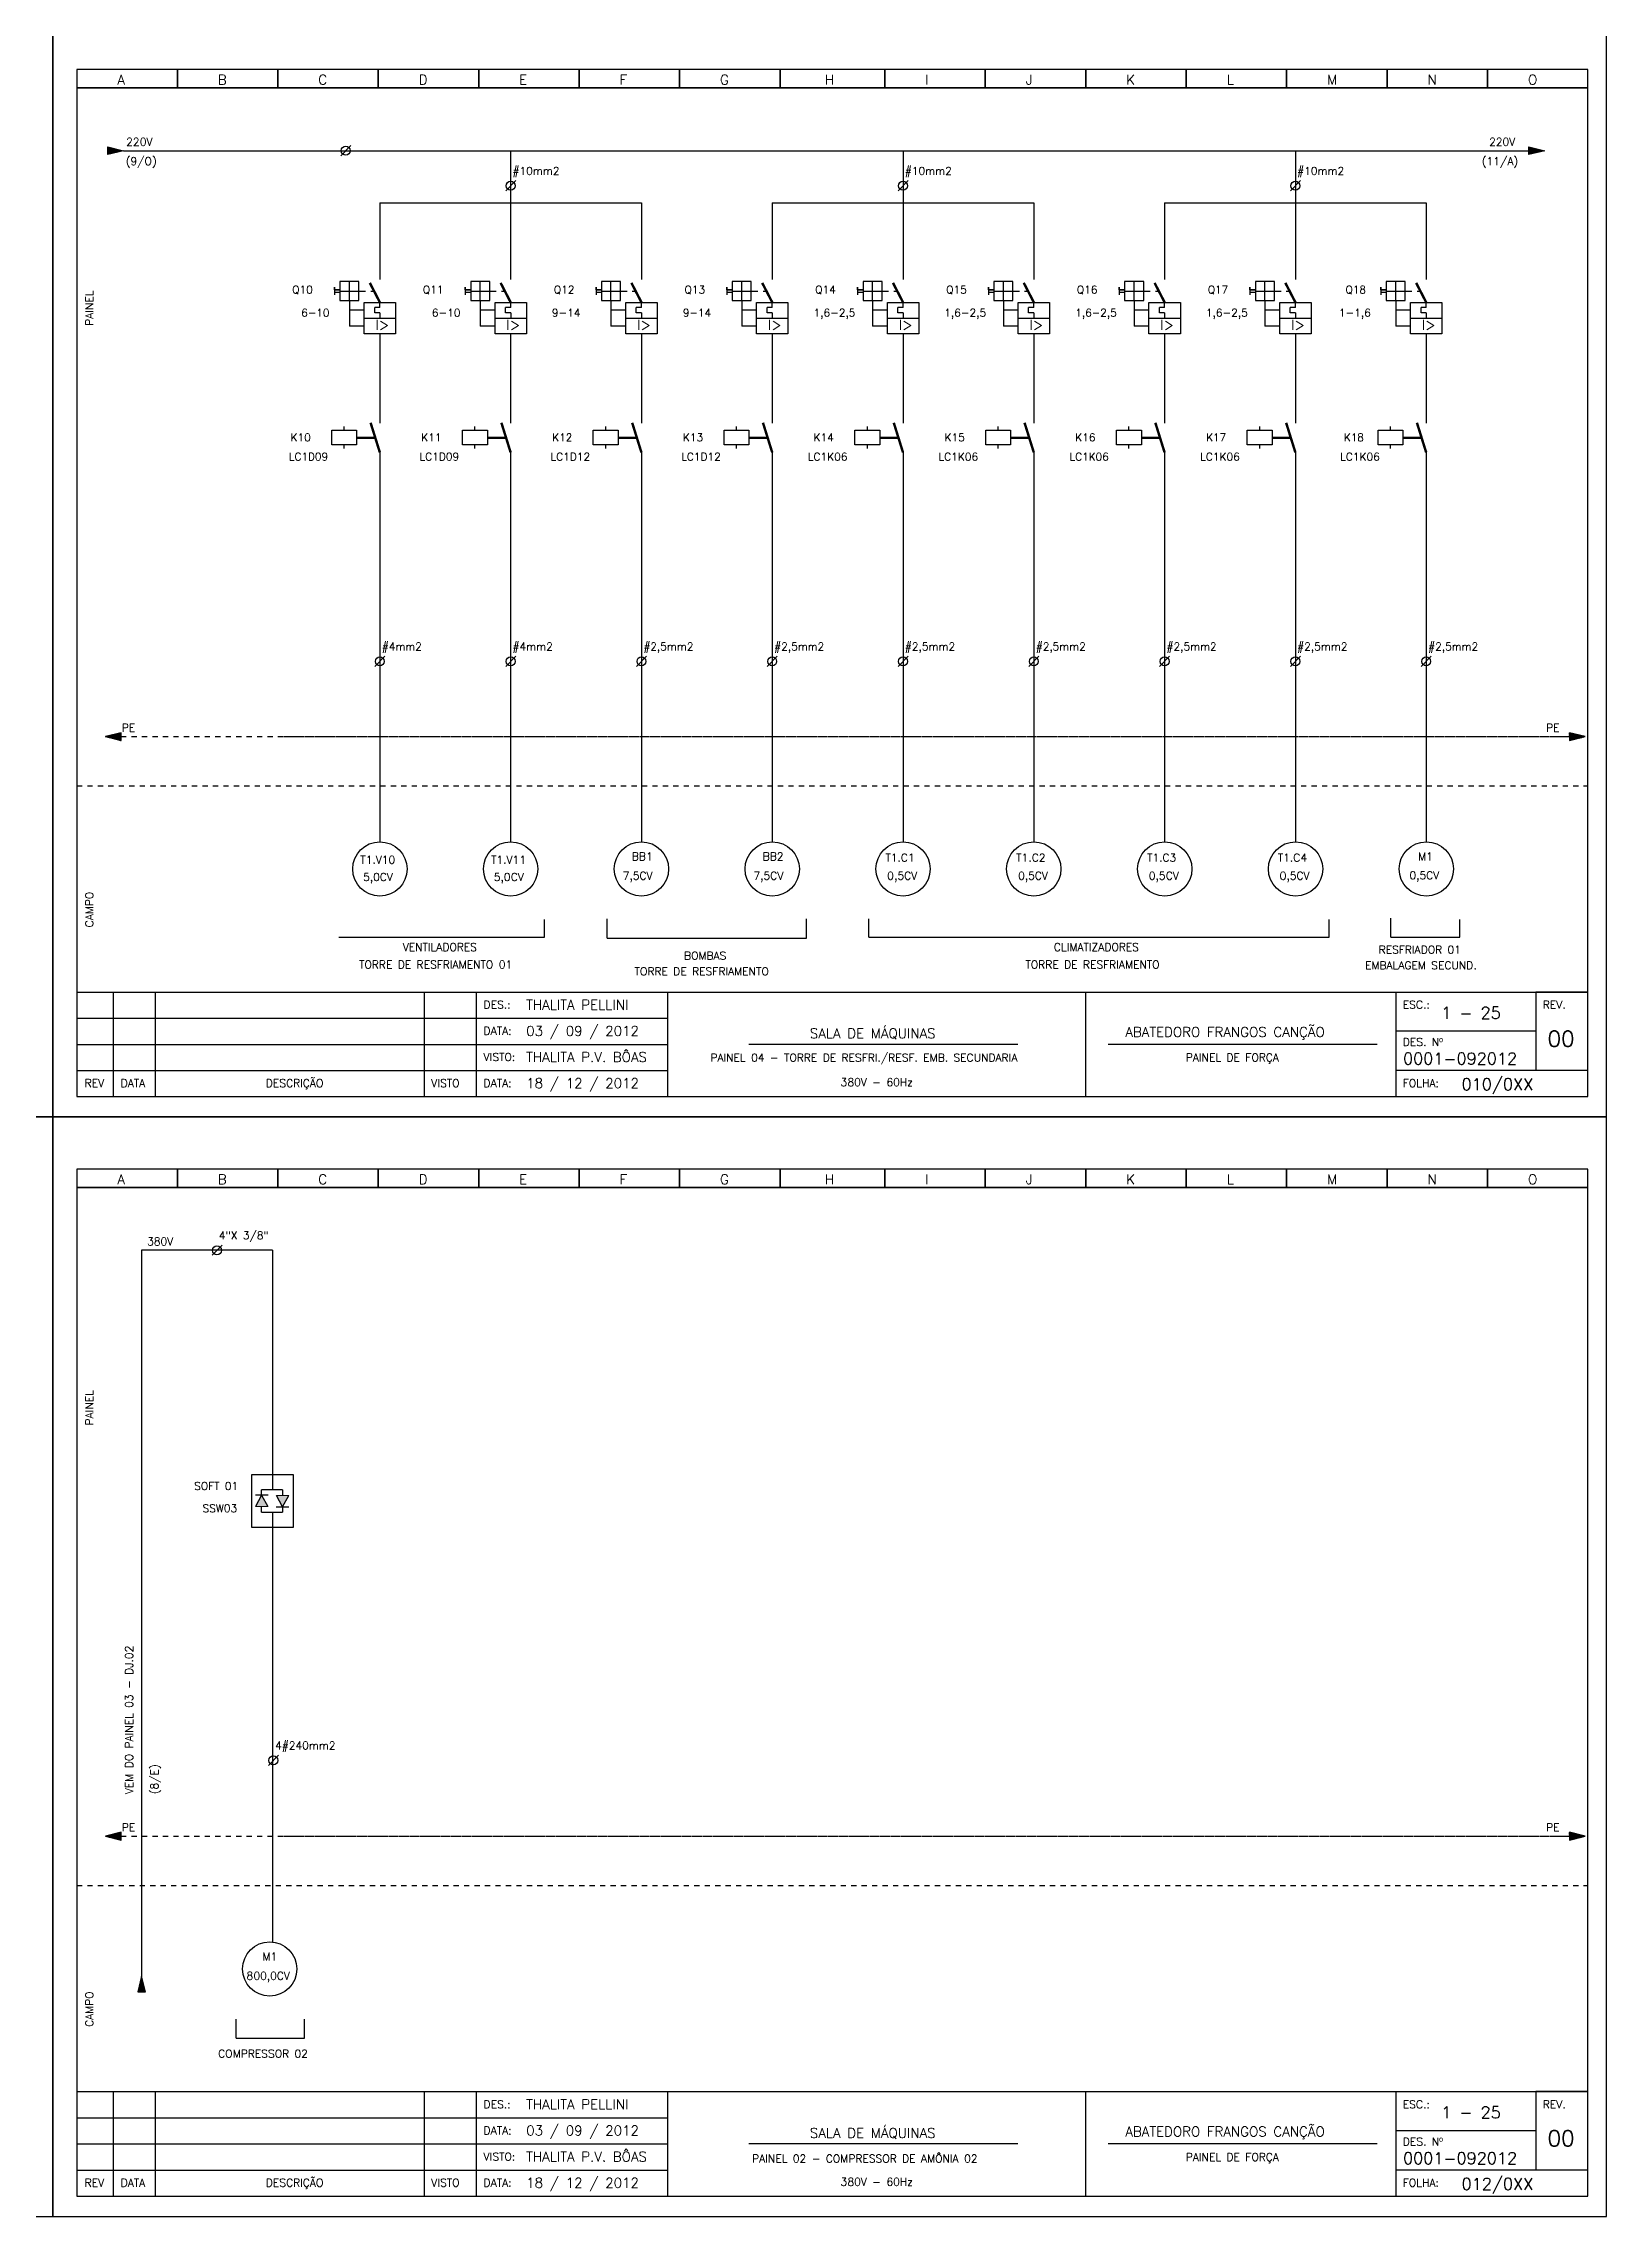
# Model space of a CAD drawing. Header units: millimetres. Extents: x 1974 to 2560, y 1429 to 1567.
# Drawn here: x 2003.63 to 2033.51, y 1428.53 to 1470.08 of the extents above; entities that cross this region are included whole.
import ezdxf

# ---------------------------------------------------------------- set-up
doc = ezdxf.new("R2010")
doc.units = ezdxf.units.MM
for name, pattern in [('DASHDOT2', [0.5, 0.25, -0.125, 0, -0.125]), ('DASHED', [0.75, 0.5, -0.25]), ('HIDDEN2', [0.1875, 0.125, -0.0625])]:
    doc.linetypes.add(name, pattern=pattern)
for name, color, linetype in [('1', 5, 'Continuous'), ('ALIMENTAÇÃO', 6, 'Continuous'), ('CONECTOR_SAK', 2, 'Continuous'), ('DISJUNTOR', 5, 'Continuous'), ('EQUIPAMENTOS', 5, 'Continuous'), ('MARGEM', 1, 'Continuous'), ('MOTORES', 5, 'Continuous'), ('PAINEL', 7, 'Continuous'), ('soft', 5, 'Continuous'), ('TERRA', 3, 'DASHED'), ('TEXTO', 4, 'Continuous'), ('TEXTO_2', 5, 'Continuous'), ('TIMBRE', 7, 'Continuous')]:
    doc.layers.add(name, color=color, linetype=linetype)
doc.styles.add('REGUA60', font='romans.shx', dxfattribs={"height": 2})
doc.styles.add('ROMANC', font='romanc.shx', dxfattribs={"height": 0.55})
doc.styles.add('ROMANS', font='romans.shx', dxfattribs={"height": 37})

# ---------------------------------------------------------------- blocks, each defined once
blk = doc.blocks.new('soft')
at = {"layer": 'soft'}
h = blk.add_hatch(color=7, dxfattribs=at)
h.paths.add_polyline_path([(-0.206, -0.385), (-0.323, -0.602), (-0.088, -0.602)])
h.paths.add_polyline_path([(0.194, -0.609), (0.312, -0.391), (0.077, -0.391)])
for p, q in [((0.403, 0), (-0.397, 0)), ((-0.397, 0), (-0.397, -1)), ((0.403, -1), (0.403, 0)), ((-0.206, -0.385), (-0.323, -0.602)), ((-0.206, -0.385), (-0.088, -0.602)), ((0.194, -0.609), (0.077, -0.391)), ((0.194, -0.609), (0.312, -0.391)), ((-0.397, -1), (0.403, -1))]:
    blk.add_line(p, q, dxfattribs=at)
at = {"layer": 'soft', "color": 7}
for p, q in [((0, 0), (0, -0.282)), ((-0.083, -0.385), (-0.323, -0.385)), ((-0.206, -0.385), (-0.206, -0.282)), ((0.194, -0.282), (-0.206, -0.282)), ((0.194, -0.282), (0.194, -0.391)), ((-0.206, -0.711), (-0.206, -0.602)), ((-0.206, -0.711), (0.194, -0.711)), ((0, -0.711), (0, -1)), ((0.072, -0.609), (0.312, -0.609)), ((0.194, -0.609), (0.194, -0.711))]:
    blk.add_line(p, q, dxfattribs=at)
at = {"layer": 'soft', "lineweight": 20}
for p, q in [((0.312, -0.391), (0.077, -0.391)), ((-0.323, -0.602), (-0.088, -0.602))]:
    blk.add_line(p, q, dxfattribs=at)

msp = doc.modelspace()

# ---------------------------------------------------------------- hatches: boundary and pattern name
at = {"layer": 'EQUIPAMENTOS'}
for points in [[(2004.858, 1467.959), (2005.158, 1468.034), (2004.858, 1468.109)], [(2032.024, 1467.959), (2032.324, 1468.034), (2032.024, 1468.109)], [(2005.58, 1432.832), (2005.505, 1433.132), (2005.43, 1432.832)], [(2005.58, 1432.832), (2005.505, 1433.132), (2005.43, 1432.832)]]:
    msp.add_hatch(color=256, dxfattribs=at).paths.add_polyline_path(points)
at = {"layer": 'TERRA'}
h = msp.add_hatch(dxfattribs=at)
h.set_pattern_fill('ANSI31', color=256, scale=0.004, angle=180, style=0)
h.set_pattern_definition([(225, (2062.0663817, 1505.45084864), (0.0003535533906, -0.0003535533906), [])])
h.paths.add_polyline_path([(2004.812, 1456.831), (2005.112, 1456.831), (2005.112, 1456.906)])
h.paths.add_polyline_path([(2005.112, 1456.756), (2005.112, 1456.831), (2004.812, 1456.831)])
h = msp.add_hatch(dxfattribs=at)
h.set_pattern_fill('ANSI31', color=256, scale=0.004, style=0)
h.set_pattern_definition([(45, (1975.8419275, 1408.2112611), (-0.0003535533906, 0.0003535533906), [])])
h.paths.add_polyline_path([(2033.096, 1456.831), (2032.796, 1456.831), (2032.796, 1456.756)])
h.paths.add_polyline_path([(2032.796, 1456.906), (2032.796, 1456.831), (2033.096, 1456.831)])
h = msp.add_hatch(dxfattribs=at)
h.set_pattern_fill('ANSI31', color=256, scale=0.004, angle=180, style=0)
h.set_pattern_definition([(225, (2062.0663817, 1484.42584864), (0.0003535533906, -0.0003535533906), [])])
h.paths.add_polyline_path([(2004.812, 1435.806), (2005.112, 1435.806), (2005.112, 1435.881)])
h.paths.add_polyline_path([(2005.112, 1435.731), (2005.112, 1435.806), (2004.812, 1435.806)])
h = msp.add_hatch(dxfattribs=at)
h.set_pattern_fill('ANSI31', color=256, scale=0.004, style=0)
h.set_pattern_definition([(45, (1975.8419275, 1387.1862611), (-0.0003535533906, 0.0003535533906), [])])
h.paths.add_polyline_path([(2033.096, 1435.806), (2032.796, 1435.806), (2032.796, 1435.731)])
h.paths.add_polyline_path([(2032.796, 1435.881), (2032.796, 1435.806), (2033.096, 1435.806)])

# ---------------------------------------------------------------- linework, layer by layer
for p, q in [((2013.205, 1452.995), (2013.205, 1453.335)), ((2014.405, 1452.98), (2014.405, 1453.344)), ((2018.212, 1452.98), (2018.212, 1453.344)), ((2019.405, 1452.995), (2019.405, 1453.344)), ((2028.205, 1452.995), (2028.205, 1453.335)), ((2029.383, 1452.995), (2029.383, 1453.359)), ((2030.705, 1452.995), (2030.705, 1453.335)), ((2009.272, 1452.995), (2013.205, 1452.995)), ((2014.405, 1452.98), (2018.212, 1452.98)), ((2019.405, 1452.995), (2028.205, 1452.995)), ((2029.383, 1452.995), (2030.705, 1452.995)), ((2033.152, 1451.947), (2032.152, 1451.947)), ((2007.314, 1431.946), (2007.314, 1432.31)), ((2008.621, 1431.946), (2008.621, 1432.31)), ((2007.314, 1431.946), (2008.621, 1431.946)), ((2033.152, 1430.922), (2032.152, 1430.922))]:
    msp.add_line(p, q)
at = {"layer": '1'}
for p, q in [((2009.659, 1465.532), (2009.295, 1465.532)), ((2009.295, 1465.532), (2009.295, 1465.168)), ((2009.477, 1465.168), (2009.477, 1465.532)), ((2009.659, 1465.168), (2009.659, 1465.532)), ((2012.159, 1465.532), (2011.795, 1465.532)), ((2011.795, 1465.532), (2011.795, 1465.168)), ((2011.977, 1465.168), (2011.977, 1465.532)), ((2012.159, 1465.168), (2012.159, 1465.532)), ((2014.659, 1465.532), (2014.295, 1465.532)), ((2014.295, 1465.532), (2014.295, 1465.168)), ((2014.477, 1465.168), (2014.477, 1465.532)), ((2014.659, 1465.168), (2014.659, 1465.532)), ((2017.159, 1465.532), (2016.795, 1465.532)), ((2016.795, 1465.532), (2016.795, 1465.168)), ((2016.977, 1465.168), (2016.977, 1465.532)), ((2017.159, 1465.168), (2017.159, 1465.532)), ((2019.659, 1465.532), (2019.295, 1465.532)), ((2019.295, 1465.532), (2019.295, 1465.168)), ((2019.477, 1465.168), (2019.477, 1465.532)), ((2019.659, 1465.168), (2019.659, 1465.532)), ((2022.159, 1465.532), (2021.795, 1465.532)), ((2021.795, 1465.532), (2021.795, 1465.168)), ((2021.977, 1465.168), (2021.977, 1465.532)), ((2022.159, 1465.168), (2022.159, 1465.532)), ((2024.659, 1465.532), (2024.295, 1465.532)), ((2024.295, 1465.532), (2024.295, 1465.168)), ((2024.477, 1465.168), (2024.477, 1465.532)), ((2024.659, 1465.168), (2024.659, 1465.532)), ((2027.159, 1465.532), (2026.795, 1465.532)), ((2026.795, 1465.532), (2026.795, 1465.168)), ((2026.977, 1465.168), (2026.977, 1465.532)), ((2027.159, 1465.168), (2027.159, 1465.532)), ((2029.659, 1465.532), (2029.295, 1465.532)), ((2029.295, 1465.532), (2029.295, 1465.168)), ((2029.477, 1465.168), (2029.477, 1465.532)), ((2029.659, 1465.168), (2029.659, 1465.532)), ((2009.191, 1465.423), (2009.191, 1465.277)), ((2009.191, 1465.371), (2009.191, 1465.423)), ((2009.295, 1465.371), (2009.191, 1465.371)), ((2009.191, 1465.371), (2009.295, 1465.371)), ((2009.191, 1465.329), (2009.295, 1465.329)), ((2009.295, 1465.35), (2009.659, 1465.35)), ((2009.295, 1465.168), (2009.659, 1465.168)), ((2011.691, 1465.423), (2011.691, 1465.277)), ((2011.691, 1465.371), (2011.691, 1465.423)), ((2011.795, 1465.371), (2011.691, 1465.371)), ((2011.691, 1465.371), (2011.795, 1465.371)), ((2011.691, 1465.329), (2011.795, 1465.329)), ((2011.795, 1465.35), (2012.159, 1465.35)), ((2011.795, 1465.168), (2012.159, 1465.168)), ((2014.191, 1465.423), (2014.191, 1465.277)), ((2014.191, 1465.371), (2014.191, 1465.423)), ((2014.295, 1465.371), (2014.191, 1465.371)), ((2014.191, 1465.371), (2014.295, 1465.371)), ((2014.191, 1465.329), (2014.295, 1465.329)), ((2014.295, 1465.35), (2014.659, 1465.35)), ((2014.295, 1465.168), (2014.659, 1465.168)), ((2016.691, 1465.423), (2016.691, 1465.277)), ((2016.691, 1465.371), (2016.691, 1465.423)), ((2016.795, 1465.371), (2016.691, 1465.371)), ((2016.691, 1465.371), (2016.795, 1465.371)), ((2016.691, 1465.329), (2016.795, 1465.329)), ((2016.795, 1465.35), (2017.159, 1465.35)), ((2016.795, 1465.168), (2017.159, 1465.168)), ((2019.191, 1465.423), (2019.191, 1465.277)), ((2019.191, 1465.371), (2019.191, 1465.423)), ((2019.295, 1465.371), (2019.191, 1465.371)), ((2019.191, 1465.371), (2019.295, 1465.371)), ((2019.191, 1465.329), (2019.295, 1465.329)), ((2019.295, 1465.35), (2019.659, 1465.35)), ((2019.295, 1465.168), (2019.659, 1465.168)), ((2021.691, 1465.423), (2021.691, 1465.277)), ((2021.691, 1465.371), (2021.691, 1465.423)), ((2021.795, 1465.371), (2021.691, 1465.371)), ((2021.691, 1465.371), (2021.795, 1465.371)), ((2021.691, 1465.329), (2021.795, 1465.329)), ((2021.795, 1465.35), (2022.159, 1465.35)), ((2021.795, 1465.168), (2022.159, 1465.168)), ((2024.191, 1465.423), (2024.191, 1465.277)), ((2024.191, 1465.371), (2024.191, 1465.423)), ((2024.295, 1465.371), (2024.191, 1465.371)), ((2024.191, 1465.371), (2024.295, 1465.371)), ((2024.191, 1465.329), (2024.295, 1465.329)), ((2024.295, 1465.35), (2024.659, 1465.35)), ((2024.295, 1465.168), (2024.659, 1465.168)), ((2026.691, 1465.423), (2026.691, 1465.277)), ((2026.691, 1465.371), (2026.691, 1465.423)), ((2026.795, 1465.371), (2026.691, 1465.371)), ((2026.691, 1465.371), (2026.795, 1465.371)), ((2026.691, 1465.329), (2026.795, 1465.329)), ((2026.795, 1465.35), (2027.159, 1465.35)), ((2026.795, 1465.168), (2027.159, 1465.168)), ((2029.191, 1465.423), (2029.191, 1465.277)), ((2029.191, 1465.371), (2029.191, 1465.423)), ((2029.295, 1465.371), (2029.191, 1465.371)), ((2029.191, 1465.371), (2029.295, 1465.371)), ((2029.191, 1465.329), (2029.295, 1465.329)), ((2029.295, 1465.35), (2029.659, 1465.35)), ((2029.295, 1465.168), (2029.659, 1465.168))]:
    msp.add_line(p, q, dxfattribs=at)
at = {"layer": 'ALIMENTAÇÃO', "color": 6}
for p, q in [((2012.559, 1468.034), (2012.559, 1465.57)), ((2020.059, 1468.034), (2020.059, 1465.57)), ((2027.559, 1468.034), (2027.559, 1465.57)), ((2010.059, 1467.034), (2010.059, 1465.57)), ((2015.059, 1467.034), (2015.059, 1465.57)), ((2017.559, 1467.034), (2017.559, 1465.57)), ((2022.559, 1467.034), (2022.559, 1465.57)), ((2025.059, 1467.034), (2025.059, 1465.57)), ((2030.059, 1467.034), (2030.059, 1465.57)), ((2010.059, 1464.532), (2010.059, 1462.827)), ((2012.559, 1464.532), (2012.559, 1462.827)), ((2015.059, 1464.532), (2015.059, 1462.827)), ((2017.559, 1464.532), (2017.559, 1462.827)), ((2020.059, 1464.532), (2020.059, 1462.827)), ((2022.559, 1464.532), (2022.559, 1462.827)), ((2025.059, 1464.532), (2025.059, 1462.827)), ((2027.559, 1464.532), (2027.559, 1462.827)), ((2030.059, 1464.532), (2030.059, 1462.827)), ((2010.059, 1462.264), (2010.059, 1458.27)), ((2012.559, 1462.264), (2012.559, 1458.27)), ((2015.059, 1462.264), (2015.059, 1458.27)), ((2017.559, 1462.264), (2017.559, 1458.27)), ((2020.059, 1462.264), (2020.059, 1458.27)), ((2022.559, 1462.264), (2022.559, 1458.27)), ((2025.059, 1462.264), (2025.059, 1458.27)), ((2027.559, 1462.264), (2027.559, 1458.27)), ((2030.059, 1462.264), (2030.059, 1458.27)), ((2012.559, 1459.5), (2012.559, 1454.821)), ((2015.059, 1459.5), (2015.059, 1454.821)), ((2017.559, 1459.5), (2017.559, 1454.821)), ((2010.059, 1458.27), (2010.059, 1454.821)), ((2020.059, 1458.27), (2020.059, 1454.821)), ((2022.559, 1458.27), (2022.559, 1454.821)), ((2025.059, 1458.27), (2025.059, 1454.821)), ((2027.559, 1458.27), (2027.559, 1454.821)), ((2030.059, 1458.27), (2030.059, 1454.821)), ((2008.005, 1447.009), (2008.005, 1442.713))]:
    msp.add_line(p, q, dxfattribs=at)
at = {"layer": 'ALIMENTAÇÃO'}
for p, q in [((2010.059, 1467.034), (2015.059, 1467.034)), ((2017.559, 1467.034), (2022.559, 1467.034)), ((2025.059, 1467.034), (2030.059, 1467.034)), ((2008.005, 1441.713), (2008.005, 1433.785))]:
    msp.add_line(p, q, dxfattribs=at)
at = {"layer": 'CONECTOR_SAK'}
for p, q in [((2009.503, 1468.131), (2009.312, 1467.938)), ((2012.655, 1467.461), (2012.464, 1467.268)), ((2020.155, 1467.461), (2019.964, 1467.268)), ((2027.655, 1467.461), (2027.464, 1467.268)), ((2010.155, 1458.367), (2009.964, 1458.174)), ((2012.655, 1458.367), (2012.464, 1458.174)), ((2015.155, 1458.367), (2014.964, 1458.174)), ((2017.655, 1458.367), (2017.464, 1458.174)), ((2020.155, 1458.367), (2019.964, 1458.174)), ((2022.655, 1458.367), (2022.464, 1458.174)), ((2025.155, 1458.367), (2024.964, 1458.174)), ((2027.655, 1458.367), (2027.464, 1458.174)), ((2030.155, 1458.367), (2029.964, 1458.174)), ((2007.042, 1447.106), (2006.851, 1446.913)), ((2008.119, 1437.354), (2007.928, 1437.161))]:
    msp.add_line(p, q, dxfattribs=at)
for centre in [(2009.407, 1468.034), (2012.559, 1467.364), (2020.059, 1467.364), (2027.559, 1467.364), (2010.059, 1458.27), (2012.559, 1458.27), (2015.059, 1458.27), (2017.559, 1458.27), (2020.059, 1458.27), (2022.559, 1458.27), (2025.059, 1458.27), (2027.559, 1458.27), (2030.059, 1458.27), (2006.946, 1447.009), (2008.023, 1437.257)]:
    msp.add_circle(centre, 0.0846, dxfattribs=at)
at = {"layer": 'DISJUNTOR'}
for p, q in [((2009.477, 1465.168), (2009.477, 1464.682)), ((2010.06, 1465.033), (2010.06, 1465.133)), ((2011.977, 1465.168), (2011.977, 1464.682)), ((2012.56, 1465.033), (2012.56, 1465.133)), ((2014.477, 1465.168), (2014.477, 1464.682)), ((2015.06, 1465.033), (2015.06, 1465.133)), ((2016.977, 1465.168), (2016.977, 1464.682)), ((2017.56, 1465.033), (2017.56, 1465.133)), ((2019.477, 1465.168), (2019.477, 1464.682)), ((2020.06, 1465.033), (2020.06, 1465.133)), ((2021.977, 1465.168), (2021.977, 1464.682)), ((2022.56, 1465.033), (2022.56, 1465.133)), ((2024.477, 1465.168), (2024.477, 1464.682)), ((2025.06, 1465.033), (2025.06, 1465.133)), ((2026.977, 1465.168), (2026.977, 1464.682)), ((2027.56, 1465.033), (2027.56, 1465.133)), ((2029.477, 1465.168), (2029.477, 1464.682)), ((2030.06, 1465.033), (2030.06, 1465.133)), ((2009.759, 1464.982), (2009.477, 1464.982)), ((2009.759, 1464.682), (2009.477, 1464.682)), ((2009.76, 1464.833), (2010.36, 1464.833)), ((2010.06, 1465.033), (2009.96, 1465.033)), ((2009.96, 1464.933), (2009.96, 1465.033)), ((2010.06, 1464.933), (2009.96, 1464.933)), ((2010.06, 1464.933), (2010.06, 1464.833)), ((2012.259, 1464.982), (2011.977, 1464.982)), ((2012.259, 1464.682), (2011.977, 1464.682)), ((2012.26, 1464.833), (2012.86, 1464.833)), ((2012.56, 1465.033), (2012.46, 1465.033)), ((2012.46, 1464.933), (2012.46, 1465.033)), ((2012.56, 1464.933), (2012.46, 1464.933)), ((2012.56, 1464.933), (2012.56, 1464.833)), ((2014.759, 1464.982), (2014.477, 1464.982)), ((2014.759, 1464.682), (2014.477, 1464.682)), ((2014.76, 1464.833), (2015.36, 1464.833)), ((2015.06, 1465.033), (2014.96, 1465.033)), ((2014.96, 1464.933), (2014.96, 1465.033)), ((2015.06, 1464.933), (2014.96, 1464.933)), ((2015.06, 1464.933), (2015.06, 1464.833)), ((2017.259, 1464.982), (2016.977, 1464.982)), ((2017.259, 1464.682), (2016.977, 1464.682)), ((2017.26, 1464.833), (2017.86, 1464.833)), ((2017.56, 1465.033), (2017.46, 1465.033)), ((2017.46, 1464.933), (2017.46, 1465.033)), ((2017.56, 1464.933), (2017.46, 1464.933)), ((2017.56, 1464.933), (2017.56, 1464.833)), ((2019.759, 1464.982), (2019.477, 1464.982)), ((2019.759, 1464.682), (2019.477, 1464.682)), ((2019.76, 1464.833), (2020.36, 1464.833)), ((2020.06, 1465.033), (2019.96, 1465.033)), ((2019.96, 1464.933), (2019.96, 1465.033)), ((2020.06, 1464.933), (2019.96, 1464.933)), ((2020.06, 1464.933), (2020.06, 1464.833)), ((2022.259, 1464.982), (2021.977, 1464.982)), ((2022.259, 1464.682), (2021.977, 1464.682)), ((2022.26, 1464.833), (2022.86, 1464.833)), ((2022.56, 1465.033), (2022.46, 1465.033)), ((2022.46, 1464.933), (2022.46, 1465.033)), ((2022.56, 1464.933), (2022.46, 1464.933)), ((2022.56, 1464.933), (2022.56, 1464.833)), ((2024.759, 1464.982), (2024.477, 1464.982)), ((2024.759, 1464.682), (2024.477, 1464.682)), ((2024.76, 1464.833), (2025.36, 1464.833)), ((2025.06, 1465.033), (2024.96, 1465.033)), ((2024.96, 1464.933), (2024.96, 1465.033)), ((2025.06, 1464.933), (2024.96, 1464.933)), ((2025.06, 1464.933), (2025.06, 1464.833)), ((2027.259, 1464.982), (2026.977, 1464.982)), ((2027.259, 1464.682), (2026.977, 1464.682)), ((2027.26, 1464.833), (2027.86, 1464.833)), ((2027.56, 1465.033), (2027.46, 1465.033)), ((2027.46, 1464.933), (2027.46, 1465.033)), ((2027.56, 1464.933), (2027.46, 1464.933)), ((2027.56, 1464.933), (2027.56, 1464.833)), ((2029.759, 1464.982), (2029.477, 1464.982)), ((2029.759, 1464.682), (2029.477, 1464.682)), ((2029.76, 1464.833), (2030.36, 1464.833)), ((2030.06, 1465.033), (2029.96, 1465.033)), ((2029.96, 1464.933), (2029.96, 1465.033)), ((2030.06, 1464.933), (2029.96, 1464.933)), ((2030.06, 1464.933), (2030.06, 1464.833))]:
    msp.add_line(p, q, dxfattribs=at)
at = {"layer": 'DISJUNTOR', "linetype": 'HIDDEN2'}
for p, q in [((2009.659, 1465.35), (2009.959, 1465.35)), ((2012.159, 1465.35), (2012.459, 1465.35)), ((2014.659, 1465.35), (2014.959, 1465.35)), ((2017.159, 1465.35), (2017.459, 1465.35)), ((2019.659, 1465.35), (2019.959, 1465.35)), ((2022.159, 1465.35), (2022.459, 1465.35)), ((2024.659, 1465.35), (2024.959, 1465.35)), ((2027.159, 1465.35), (2027.459, 1465.35)), ((2029.659, 1465.35), (2029.959, 1465.35))]:
    msp.add_line(p, q, dxfattribs=at)
at = {"layer": 'DISJUNTOR', "const_width": 0.0472}
for points in [[(2010.06, 1465.133), (2009.867, 1465.507)], [(2012.56, 1465.133), (2012.367, 1465.507)], [(2015.06, 1465.133), (2014.867, 1465.507)], [(2017.56, 1465.133), (2017.367, 1465.507)], [(2020.06, 1465.133), (2019.867, 1465.507)], [(2022.56, 1465.133), (2022.367, 1465.507)], [(2025.06, 1465.133), (2024.867, 1465.507)], [(2027.56, 1465.133), (2027.367, 1465.507)], [(2030.06, 1465.133), (2029.867, 1465.507)]]:
    msp.add_lwpolyline(points, dxfattribs=at)
at = {"layer": 'DISJUNTOR'}
for points in [[(2009.76, 1465.133), (2010.36, 1465.133), (2010.36, 1464.533), (2009.76, 1464.533)], [(2012.26, 1465.133), (2012.86, 1465.133), (2012.86, 1464.533), (2012.26, 1464.533)], [(2014.76, 1465.133), (2015.36, 1465.133), (2015.36, 1464.533), (2014.76, 1464.533)], [(2017.26, 1465.133), (2017.86, 1465.133), (2017.86, 1464.533), (2017.26, 1464.533)], [(2019.76, 1465.133), (2020.36, 1465.133), (2020.36, 1464.533), (2019.76, 1464.533)], [(2022.26, 1465.133), (2022.86, 1465.133), (2022.86, 1464.533), (2022.26, 1464.533)], [(2024.76, 1465.133), (2025.36, 1465.133), (2025.36, 1464.533), (2024.76, 1464.533)], [(2027.26, 1465.133), (2027.86, 1465.133), (2027.86, 1464.533), (2027.26, 1464.533)], [(2029.76, 1465.133), (2030.36, 1465.133), (2030.36, 1464.533), (2029.76, 1464.533)]]:
    msp.add_lwpolyline(points, close=True, dxfattribs=at)
at = {"layer": 'EQUIPAMENTOS'}
for p, q in [((2005.158, 1468.034), (2032.024, 1468.034)), ((2009.377, 1462.688), (2009.377, 1462.759)), ((2011.877, 1462.688), (2011.877, 1462.759)), ((2014.377, 1462.688), (2014.377, 1462.759)), ((2016.877, 1462.688), (2016.877, 1462.759)), ((2019.377, 1462.688), (2019.377, 1462.759)), ((2021.877, 1462.688), (2021.877, 1462.759)), ((2024.377, 1462.688), (2024.377, 1462.759)), ((2026.877, 1462.688), (2026.877, 1462.759)), ((2029.377, 1462.688), (2029.377, 1462.759)), ((2009.377, 1462.338), (2009.377, 1462.409)), ((2009.615, 1462.558), (2009.967, 1462.558)), ((2009.615, 1462.538), (2009.974, 1462.538)), ((2011.877, 1462.338), (2011.877, 1462.409)), ((2012.115, 1462.558), (2012.467, 1462.558)), ((2012.115, 1462.538), (2012.474, 1462.538)), ((2014.377, 1462.338), (2014.377, 1462.409)), ((2014.615, 1462.558), (2014.967, 1462.558)), ((2014.615, 1462.538), (2014.974, 1462.538)), ((2016.877, 1462.338), (2016.877, 1462.409)), ((2017.115, 1462.558), (2017.467, 1462.558)), ((2017.115, 1462.538), (2017.474, 1462.538)), ((2019.377, 1462.338), (2019.377, 1462.409)), ((2019.615, 1462.558), (2019.967, 1462.558)), ((2019.615, 1462.538), (2019.974, 1462.538)), ((2021.877, 1462.338), (2021.877, 1462.409)), ((2022.115, 1462.558), (2022.467, 1462.558)), ((2022.115, 1462.538), (2022.474, 1462.538)), ((2024.377, 1462.338), (2024.377, 1462.409)), ((2024.615, 1462.558), (2024.967, 1462.558)), ((2024.615, 1462.538), (2024.974, 1462.538)), ((2026.877, 1462.338), (2026.877, 1462.409)), ((2027.115, 1462.558), (2027.467, 1462.558)), ((2027.115, 1462.538), (2027.474, 1462.538)), ((2029.377, 1462.338), (2029.377, 1462.409)), ((2029.615, 1462.558), (2029.967, 1462.558)), ((2029.615, 1462.538), (2029.974, 1462.538)), ((2008.005, 1447.009), (2005.505, 1447.009))]:
    msp.add_line(p, q, dxfattribs=at)
for points in [[(2004.858, 1468.109), (2005.158, 1468.034), (2004.858, 1467.959), (2004.858, 1468.109)], [(2032.024, 1468.109), (2032.324, 1468.034), (2032.024, 1467.959), (2032.024, 1468.109)], [(2005.58, 1432.832), (2005.505, 1433.132), (2005.43, 1432.832), (2005.58, 1432.832)]]:
    msp.add_lwpolyline(points, dxfattribs=at)
for points in [[(2009.139, 1462.409), (2009.139, 1462.688), (2009.615, 1462.688), (2009.615, 1462.409)], [(2011.639, 1462.409), (2011.639, 1462.688), (2012.115, 1462.688), (2012.115, 1462.409)], [(2014.139, 1462.409), (2014.139, 1462.688), (2014.615, 1462.688), (2014.615, 1462.409)], [(2016.639, 1462.409), (2016.639, 1462.688), (2017.115, 1462.688), (2017.115, 1462.409)], [(2019.139, 1462.409), (2019.139, 1462.688), (2019.615, 1462.688), (2019.615, 1462.409)], [(2021.639, 1462.409), (2021.639, 1462.688), (2022.115, 1462.688), (2022.115, 1462.409)], [(2024.139, 1462.409), (2024.139, 1462.688), (2024.615, 1462.688), (2024.615, 1462.409)], [(2026.639, 1462.409), (2026.639, 1462.688), (2027.115, 1462.688), (2027.115, 1462.409)], [(2029.139, 1462.409), (2029.139, 1462.688), (2029.615, 1462.688), (2029.615, 1462.409)]]:
    msp.add_lwpolyline(points, close=True, dxfattribs=at)
at = {"layer": 'EQUIPAMENTOS', "const_width": 0.0472}
for points in [[(2010.059, 1462.264), (2009.882, 1462.832)], [(2012.559, 1462.264), (2012.382, 1462.832)], [(2015.059, 1462.264), (2014.882, 1462.832)], [(2017.559, 1462.264), (2017.382, 1462.832)], [(2020.059, 1462.264), (2019.882, 1462.832)], [(2022.559, 1462.264), (2022.382, 1462.832)], [(2025.059, 1462.264), (2024.882, 1462.832)], [(2027.559, 1462.264), (2027.382, 1462.832)], [(2030.059, 1462.264), (2029.882, 1462.832)]]:
    msp.add_lwpolyline(points, dxfattribs=at)
at = {"layer": 'MARGEM', "color": 7}
for points in [[(1974.106, 1449.559), (2003.806, 1449.559), (2003.806, 1470.584), (1974.106, 1470.584)], [(2003.806, 1449.559), (2033.506, 1449.559), (2033.506, 1470.584), (2003.806, 1470.584)], [(1974.106, 1428.534), (2003.806, 1428.534), (2003.806, 1449.559), (1974.106, 1449.559)], [(2003.806, 1428.534), (2033.506, 1428.534), (2033.506, 1449.559), (2003.806, 1449.559)]]:
    msp.add_lwpolyline(points, close=True, dxfattribs=at)
at = {"layer": 'MOTORES'}
for centre in [(2010.059, 1454.301), (2012.559, 1454.301), (2015.059, 1454.301), (2017.559, 1454.301), (2020.059, 1454.301), (2022.559, 1454.301), (2025.062, 1454.301), (2027.562, 1454.301), (2030.062, 1454.301), (2007.954, 1433.268)]:
    msp.add_circle(centre, 0.519, dxfattribs=at)
at = {"layer": 'PAINEL', "color": 12, "linetype": 'HIDDEN2', "ltscale": 0.005}
for p, q in [((2004.268, 1455.891), (2033.152, 1455.891)), ((2004.268, 1434.866), (2033.152, 1434.866))]:
    msp.add_line(p, q, dxfattribs=at)
at = {"layer": 'soft'}
msp.add_line((2005.505, 1447.009), (2005.505, 1433.132), dxfattribs=at)
at = {"layer": 'TERRA', "linetype": 'DASHDOT2', "ltscale": 0.0025}
for p, q in [((2005.112, 1456.831), (2032.796, 1456.831)), ((2005.112, 1456.831), (2032.796, 1456.831)), ((2008.223, 1456.831), (2033.096, 1456.831)), ((2005.112, 1435.806), (2032.796, 1435.806)), ((2005.112, 1435.806), (2032.796, 1435.806)), ((2008.223, 1435.806), (2033.096, 1435.806))]:
    msp.add_line(p, q, dxfattribs=at)
at = {"layer": 'TERRA'}
for points in [[(2005.112, 1456.906), (2004.812, 1456.831), (2005.112, 1456.756), (2005.112, 1456.906)], [(2005.112, 1456.906), (2004.812, 1456.831), (2005.112, 1456.756), (2005.112, 1456.906)], [(2032.796, 1456.756), (2033.096, 1456.831), (2032.796, 1456.906), (2032.796, 1456.756)], [(2032.796, 1456.756), (2033.096, 1456.831), (2032.796, 1456.906), (2032.796, 1456.756)], [(2005.112, 1435.881), (2004.812, 1435.806), (2005.112, 1435.731), (2005.112, 1435.881)], [(2005.112, 1435.881), (2004.812, 1435.806), (2005.112, 1435.731), (2005.112, 1435.881)], [(2032.796, 1435.731), (2033.096, 1435.806), (2032.796, 1435.881), (2032.796, 1435.731)], [(2032.796, 1435.731), (2033.096, 1435.806), (2032.796, 1435.881), (2032.796, 1435.731)]]:
    msp.add_lwpolyline(points, dxfattribs=at)
at = {"layer": 'TIMBRE', "color": 12}
for p, q in [((2033.152, 1469.584), (2004.268, 1469.584)), ((2033.152, 1448.559), (2004.268, 1448.559))]:
    msp.add_line(p, q, dxfattribs=at)
at = {"layer": 'TIMBRE'}
for p, q in [((2004.268, 1451.947), (2033.152, 1451.947)), ((2004.968, 1449.947), (2004.968, 1451.947)), ((2005.768, 1449.947), (2005.768, 1451.947)), ((2010.906, 1451.947), (2010.906, 1449.947)), ((2011.906, 1449.947), (2011.906, 1451.947)), ((2015.559, 1451.947), (2015.559, 1449.947)), ((2023.549, 1451.947), (2023.549, 1449.947)), ((2029.477, 1451.947), (2029.477, 1449.947)), ((2032.152, 1451.947), (2032.152, 1450.447)), ((2004.268, 1451.447), (2015.559, 1451.447)), ((2004.268, 1450.947), (2015.559, 1450.947)), ((2022.253, 1450.947), (2017.109, 1450.947)), ((2029.124, 1450.947), (2023.98, 1450.947)), ((2032.152, 1451.197), (2029.477, 1451.197)), ((2004.268, 1450.447), (2015.559, 1450.447)), ((2033.152, 1450.447), (2029.477, 1450.447)), ((2004.268, 1430.922), (2033.152, 1430.922)), ((2004.968, 1428.922), (2004.968, 1430.922)), ((2005.768, 1428.922), (2005.768, 1430.922)), ((2010.906, 1430.922), (2010.906, 1428.922)), ((2011.906, 1428.922), (2011.906, 1430.922)), ((2015.559, 1430.922), (2015.559, 1428.922)), ((2023.549, 1430.922), (2023.549, 1428.922)), ((2029.477, 1430.922), (2029.477, 1428.922)), ((2032.152, 1430.922), (2032.152, 1429.422)), ((2004.268, 1430.422), (2015.559, 1430.422)), ((2032.152, 1430.172), (2029.477, 1430.172)), ((2004.268, 1429.922), (2015.559, 1429.922)), ((2022.253, 1429.922), (2017.109, 1429.922)), ((2029.124, 1429.922), (2023.98, 1429.922)), ((2004.268, 1429.422), (2015.559, 1429.422)), ((2033.152, 1429.422), (2029.477, 1429.422))]:
    msp.add_line(p, q, dxfattribs=at)
at = {"layer": 'TIMBRE', "color": 12}
for points in [[(2004.268, 1469.234), (2006.188, 1469.234), (2006.188, 1469.584), (2004.268, 1469.584)], [(2004.268, 1449.947), (2033.152, 1449.947), (2033.152, 1469.234), (2004.268, 1469.234)], [(2006.188, 1469.234), (2008.108, 1469.234), (2008.108, 1469.584), (2006.188, 1469.584)], [(2008.108, 1469.234), (2010.028, 1469.234), (2010.028, 1469.584), (2008.108, 1469.584)], [(2010.028, 1469.234), (2011.948, 1469.234), (2011.948, 1469.584), (2010.028, 1469.584)], [(2011.948, 1469.234), (2013.868, 1469.234), (2013.868, 1469.584), (2011.948, 1469.584)], [(2013.868, 1469.234), (2015.788, 1469.234), (2015.788, 1469.584), (2013.868, 1469.584)], [(2015.788, 1469.234), (2017.708, 1469.234), (2017.708, 1469.584), (2015.788, 1469.584)], [(2017.708, 1469.234), (2019.712, 1469.234), (2019.712, 1469.584), (2017.708, 1469.584)], [(2019.712, 1469.234), (2021.632, 1469.234), (2021.632, 1469.584), (2019.712, 1469.584)], [(2021.632, 1469.234), (2023.552, 1469.234), (2023.552, 1469.584), (2021.632, 1469.584)], [(2023.552, 1469.234), (2025.472, 1469.234), (2025.472, 1469.584), (2023.552, 1469.584)], [(2025.472, 1469.234), (2027.392, 1469.234), (2027.392, 1469.584), (2025.472, 1469.584)], [(2027.392, 1469.234), (2029.312, 1469.234), (2029.312, 1469.584), (2027.392, 1469.584)], [(2029.312, 1469.234), (2031.232, 1469.234), (2031.232, 1469.584), (2029.312, 1469.584)], [(2031.232, 1469.234), (2033.152, 1469.234), (2033.152, 1469.584), (2031.232, 1469.584)], [(2004.268, 1448.209), (2006.188, 1448.209), (2006.188, 1448.559), (2004.268, 1448.559)], [(2006.188, 1448.209), (2008.108, 1448.209), (2008.108, 1448.559), (2006.188, 1448.559)], [(2008.108, 1448.209), (2010.028, 1448.209), (2010.028, 1448.559), (2008.108, 1448.559)], [(2010.028, 1448.209), (2011.948, 1448.209), (2011.948, 1448.559), (2010.028, 1448.559)], [(2011.948, 1448.209), (2013.868, 1448.209), (2013.868, 1448.559), (2011.948, 1448.559)], [(2013.868, 1448.209), (2015.788, 1448.209), (2015.788, 1448.559), (2013.868, 1448.559)], [(2015.788, 1448.209), (2017.708, 1448.209), (2017.708, 1448.559), (2015.788, 1448.559)], [(2017.708, 1448.209), (2019.712, 1448.209), (2019.712, 1448.559), (2017.708, 1448.559)], [(2019.712, 1448.209), (2021.632, 1448.209), (2021.632, 1448.559), (2019.712, 1448.559)], [(2021.632, 1448.209), (2023.552, 1448.209), (2023.552, 1448.559), (2021.632, 1448.559)], [(2023.552, 1448.209), (2025.472, 1448.209), (2025.472, 1448.559), (2023.552, 1448.559)], [(2025.472, 1448.209), (2027.392, 1448.209), (2027.392, 1448.559), (2025.472, 1448.559)], [(2027.392, 1448.209), (2029.312, 1448.209), (2029.312, 1448.559), (2027.392, 1448.559)], [(2029.312, 1448.209), (2031.232, 1448.209), (2031.232, 1448.559), (2029.312, 1448.559)], [(2031.232, 1448.209), (2033.152, 1448.209), (2033.152, 1448.559), (2031.232, 1448.559)], [(2004.268, 1428.922), (2033.152, 1428.922), (2033.152, 1448.209), (2004.268, 1448.209)]]:
    msp.add_lwpolyline(points, close=True, dxfattribs=at)

# ---------------------------------------------------------------- block references
at = {"layer": 'soft'}
msp.add_blockref('soft', (2008.005, 1442.713), dxfattribs=at)

# ---------------------------------------------------------------- texts
at = {"style": 'ROMANS'}
for s, p in [('ESC.:', (2029.613, 1451.63)), ('REV.', (2032.289, 1451.63)), ('DES. Nº', (2029.613, 1450.917)), ('PAINEL 04 - TORRE DE RESFRI./RESF. EMB. SECUNDARIA', (2016.376, 1450.617)), ('PAINEL DE FORÇA', (2025.464, 1450.621)), ('380V - 60Hz', (2018.866, 1450.148)), ('FOLHA:', (2029.613, 1450.13)), ('ESC.:', (2029.613, 1430.605)), ('REV.', (2032.289, 1430.605)), ('PAINEL 02 - COMPRESSOR DE AMÔNIA 02', (2017.175, 1429.568)), ('PAINEL DE FORÇA', (2025.464, 1429.596)), ('DES. Nº', (2029.613, 1429.892)), ('380V - 60Hz', (2018.866, 1429.123)), ('FOLHA:', (2029.613, 1429.105))]:
    msp.add_text(s, height=0.15, dxfattribs=at).set_placement(p)
at = {"layer": 'TEXTO'}
for s, height, style, p in [('A', 0.188, 'ROMANS', (2005.041, 1469.297)), ('B', 0.188, 'ROMANS', (2006.961, 1469.297)), ('C', 0.188, 'ROMANS', (2008.881, 1469.297)), ('D', 0.188, 'ROMANS', (2010.801, 1469.297)), ('E', 0.188, 'ROMANS', (2012.721, 1469.297)), ('F', 0.188, 'ROMANS', (2014.641, 1469.297)), ('G', 0.188, 'ROMANS', (2016.561, 1469.297)), ('H', 0.188, 'ROMANS', (2018.565, 1469.297)), ('I', 0.188, 'ROMANS', (2020.485, 1469.297)), ('J', 0.188, 'ROMANS', (2022.405, 1469.297)), ('K', 0.188, 'ROMANS', (2024.325, 1469.297)), ('L', 0.188, 'ROMANS', (2026.245, 1469.297)), ('M', 0.188, 'ROMANS', (2028.165, 1469.297)), ('N', 0.188, 'ROMANS', (2030.085, 1469.297)), ('O', 0.188, 'ROMANS', (2032.005, 1469.297)), ('220V', 0.15, 'ROMANS', (2005.211, 1468.128)), ('220V', 0.15, 'ROMANS', (2031.261, 1468.128)), ('(9/O)', 0.15, 'ROMANS', (2005.202, 1467.759)), ('#10mm2', 0.148, 'ROMANS', (2012.596, 1467.574)), ('#10mm2', 0.148, 'ROMANS', (2020.096, 1467.574)), ('#10mm2', 0.148, 'ROMANS', (2027.596, 1467.574)), ('(11/A)', 0.15, 'ROMANS', (2031.122, 1467.759)), ('Q10', 0.148, 'ROMANS', (2008.383, 1465.303)), ('Q11', 0.148, 'ROMANS', (2010.883, 1465.303)), ('Q12', 0.148, 'ROMANS', (2013.383, 1465.303)), ('Q13', 0.148, 'ROMANS', (2015.883, 1465.303)), ('Q14', 0.148, 'ROMANS', (2018.383, 1465.303)), ('Q15', 0.148, 'ROMANS', (2020.883, 1465.303)), ('Q16', 0.148, 'ROMANS', (2023.383, 1465.303)), ('Q17', 0.148, 'ROMANS', (2025.883, 1465.303)), ('Q18', 0.148, 'ROMANS', (2028.515, 1465.303)), ('6-10', 0.148, 'ROMANS', (2008.553, 1464.861)), ('6-10', 0.148, 'ROMANS', (2011.053, 1464.861)), ('9-14', 0.148, 'ROMANS', (2013.348, 1464.861)), ('9-14', 0.148, 'ROMANS', (2015.848, 1464.861)), ('1,6-2,5', 0.148, 'ROMANS', (2018.348, 1464.861)), ('1,6-2,5', 0.148, 'ROMANS', (2020.848, 1464.861)), ('1,6-2,5', 0.148, 'ROMANS', (2023.348, 1464.861)), ('1,6-2,5', 0.148, 'ROMANS', (2025.848, 1464.861)), ('1-1,6', 0.148, 'ROMANS', (2028.39, 1464.861)), ('K10', 0.148, 'ROMANS', (2008.351, 1462.477)), ('K11', 0.148, 'ROMANS', (2010.851, 1462.477)), ('K12', 0.148, 'ROMANS', (2013.351, 1462.477)), ('K13', 0.148, 'ROMANS', (2015.851, 1462.477)), ('K14', 0.148, 'ROMANS', (2018.351, 1462.477)), ('K15', 0.148, 'ROMANS', (2020.851, 1462.477)), ('K16', 0.148, 'ROMANS', (2023.351, 1462.477)), ('K17', 0.148, 'ROMANS', (2025.851, 1462.477)), ('K18', 0.148, 'ROMANS', (2028.483, 1462.477)), ('LC1D09', 0.148, 'ROMANS', (2008.318, 1462.111)), ('LC1D09', 0.148, 'ROMANS', (2010.818, 1462.111)), ('LC1D12', 0.148, 'ROMANS', (2013.322, 1462.108)), ('LC1D12', 0.148, 'ROMANS', (2015.822, 1462.108)), ('LC1K06', 0.148, 'ROMANS', (2018.24, 1462.108)), ('LC1K06', 0.148, 'ROMANS', (2020.74, 1462.108)), ('LC1K06', 0.148, 'ROMANS', (2023.24, 1462.108)), ('LC1K06', 0.148, 'ROMANS', (2025.74, 1462.108)), ('LC1K06', 0.148, 'ROMANS', (2028.418, 1462.108)), ('#4mm2', 0.148, 'ROMANS', (2010.096, 1458.48)), ('#4mm2', 0.148, 'ROMANS', (2012.596, 1458.48)), ('#2,5mm2', 0.148, 'ROMANS', (2015.096, 1458.48)), ('#2,5mm2', 0.148, 'ROMANS', (2017.596, 1458.48)), ('#2,5mm2', 0.148, 'ROMANS', (2020.096, 1458.48)), ('#2,5mm2', 0.148, 'ROMANS', (2022.596, 1458.48)), ('#2,5mm2', 0.148, 'ROMANS', (2025.096, 1458.48)), ('#2,5mm2', 0.148, 'ROMANS', (2027.596, 1458.48)), ('#2,5mm2', 0.148, 'ROMANS', (2030.096, 1458.48)), ('PE', 0.15, 'ROMANS', (2005.124, 1456.925)), ('PE', 0.15, 'ROMANS', (2032.351, 1456.925)), ('T1.V10', 0.15, 'REGUA60', (2009.685, 1454.401)), ('T1.V11', 0.15, 'REGUA60', (2012.185, 1454.401)), ('BB1', 0.15, 'REGUA60', (2014.876, 1454.465)), ('BB2', 0.15, 'REGUA60', (2017.376, 1454.465)), ('T1.C1', 0.15, 'REGUA60', (2019.723, 1454.442)), ('T1.C2', 0.15, 'REGUA60', (2022.223, 1454.442)), ('T1.C3', 0.15, 'REGUA60', (2024.723, 1454.442)), ('T1.C4', 0.15, 'REGUA60', (2027.223, 1454.442)), ('0,5CV', 0.15, 'REGUA60', (2029.738, 1454.103)), ('M1', 0.15, 'REGUA60', (2029.903, 1454.465)), ('5,0CV', 0.15, 'REGUA60', (2009.738, 1454.072)), ('5,0CV', 0.15, 'REGUA60', (2012.238, 1454.072)), ('7,5CV', 0.15, 'REGUA60', (2014.7, 1454.095)), ('7,5CV', 0.15, 'REGUA60', (2017.2, 1454.095)), ('0,5CV', 0.15, 'REGUA60', (2019.758, 1454.095)), ('0,5CV', 0.15, 'REGUA60', (2022.258, 1454.095)), ('0,5CV', 0.15, 'REGUA60', (2024.758, 1454.095)), ('0,5CV', 0.15, 'REGUA60', (2027.258, 1454.095)), ('VENTILADORES', 0.15, 'REGUA60', (2010.495, 1452.731)), ('BOMBAS', 0.15, 'REGUA60', (2015.872, 1452.567)), ('CLIMATIZADORES', 0.15, 'REGUA60', (2022.943, 1452.731)), ('RESFRIADOR 01', 0.15, 'REGUA60', (2029.15, 1452.682)), ('TORRE DE RESFRIAMENTO 01', 0.15, 'REGUA60', (2009.662, 1452.398)), ('TORRE DE RESFRIAMENTO', 0.15, 'REGUA60', (2014.928, 1452.269)), ('TORRE DE RESFRIAMENTO', 0.15, 'REGUA60', (2022.399, 1452.398)), ('EMBALAGEM SECUND.', 0.15, 'REGUA60', (2028.89, 1452.383)), ('THALITA PELLINI', 0.1875, 'ROMANS', (2012.857, 1451.61)), ('03 / 09 / 2012', 0.1875, 'ROMANS', (2012.857, 1451.11)), ('THALITA P.V. BÔAS', 0.1875, 'ROMANS', (2012.857, 1450.61)), ('18 / 12 / 2012', 0.1875, 'ROMANS', (2012.857, 1450.11)), ('A', 0.188, 'ROMANS', (2005.041, 1448.272)), ('B', 0.188, 'ROMANS', (2006.961, 1448.272)), ('C', 0.188, 'ROMANS', (2008.881, 1448.272)), ('D', 0.188, 'ROMANS', (2010.801, 1448.272)), ('E', 0.188, 'ROMANS', (2012.721, 1448.272)), ('F', 0.188, 'ROMANS', (2014.641, 1448.272)), ('G', 0.188, 'ROMANS', (2016.561, 1448.272)), ('H', 0.188, 'ROMANS', (2018.565, 1448.272)), ('I', 0.188, 'ROMANS', (2020.485, 1448.272)), ('J', 0.188, 'ROMANS', (2022.405, 1448.272)), ('K', 0.188, 'ROMANS', (2024.325, 1448.272)), ('L', 0.188, 'ROMANS', (2026.245, 1448.272)), ('M', 0.188, 'ROMANS', (2028.165, 1448.272)), ('N', 0.188, 'ROMANS', (2030.085, 1448.272)), ('O', 0.188, 'ROMANS', (2032.005, 1448.272)), ('380V', 0.15, 'ROMANS', (2005.61, 1447.103)), ('4"X 3/8"', 0.148, 'ROMANS', (2006.982, 1447.219)), ('SOFT 01', 0.148, 'ROMANS', (2006.511, 1442.429)), ('SSW03', 0.148, 'ROMANS', (2006.672, 1442.003)), ('4#240mm2', 0.148, 'ROMANS', (2008.06, 1437.467)), ('PE', 0.15, 'ROMANS', (2005.124, 1435.9)), ('PE', 0.15, 'ROMANS', (2032.351, 1435.9)), ('M1', 0.15, 'REGUA60', (2007.817, 1433.431)), ('800,0CV', 0.15, 'REGUA60', (2007.512, 1433.062)), ('COMPRESSOR 02', 0.15, 'REGUA60', (2006.969, 1431.574)), ('THALITA PELLINI', 0.1875, 'ROMANS', (2012.857, 1430.585)), ('03 / 09 / 2012', 0.1875, 'ROMANS', (2012.857, 1430.085)), ('THALITA P.V. BÔAS', 0.1875, 'ROMANS', (2012.857, 1429.585)), ('18 / 12 / 2012', 0.1875, 'ROMANS', (2012.857, 1429.085))]:
    msp.add_text(s, height=height, dxfattribs=dict(at, style=style)).set_placement(p)
at = {"layer": 'TEXTO', "style": 'REGUA60'}
for s, p in [('PAINEL', (2004.582, 1464.685)), ('CAMPO', (2004.582, 1453.184)), ('PAINEL', (2004.582, 1443.66)), ('VEM DO PAINEL 03 - DJ.02 ', (2005.341, 1436.609)), ('(8/E)', (2005.825, 1436.609)), ('CAMPO', (2004.582, 1432.159))]:
    msp.add_text(s, height=0.15, rotation=90, dxfattribs=at).set_placement(p)
at = {"layer": 'TEXTO', "color": 150, "style": 'ROMANS'}
for s, height, p in [('DES.:', 0.15, (2012.042, 1451.63)), ('1 - 25', 0.225, (2030.347, 1451.437)), ('DATA:', 0.15, (2012.042, 1451.13)), ('00', 0.3, (2032.38, 1450.903)), ('VISTO:', 0.15, (2012.042, 1450.63)), ('0001-092012', 0.225, (2029.617, 1450.561)), ('REV', 0.15, (2004.416, 1450.13)), ('DATA', 0.15, (2005.104, 1450.13)), ('DESCRIÇÃO', 0.15, (2007.88, 1450.13)), ('VISTO', 0.15, (2011.042, 1450.13)), ('DATA:', 0.15, (2012.042, 1450.13)), ('010/0XX', 0.225, (2030.736, 1450.071)), ('DES.:', 0.15, (2012.042, 1430.605)), ('1 - 25', 0.225, (2030.347, 1430.412)), ('DATA:', 0.15, (2012.042, 1430.105)), ('00', 0.3, (2032.38, 1429.878)), ('VISTO:', 0.15, (2012.042, 1429.605)), ('0001-092012', 0.225, (2029.617, 1429.536)), ('REV', 0.15, (2004.416, 1429.105)), ('DATA', 0.15, (2005.104, 1429.105)), ('DESCRIÇÃO', 0.15, (2007.88, 1429.105)), ('VISTO', 0.15, (2011.042, 1429.105)), ('DATA:', 0.15, (2012.042, 1429.105)), ('012/0XX', 0.225, (2030.736, 1429.046))]:
    msp.add_text(s, height=height, dxfattribs=at).set_placement(p)
at = {"layer": 'TEXTO_2'}
for s, height, style, p in [('I>', 0.1927, 'REGUA60', (2009.975, 1464.607)), ('I>', 0.1927, 'REGUA60', (2012.475, 1464.607)), ('I>', 0.1927, 'REGUA60', (2014.975, 1464.607)), ('I>', 0.1927, 'REGUA60', (2017.475, 1464.607)), ('I>', 0.1927, 'REGUA60', (2019.975, 1464.607)), ('I>', 0.1927, 'REGUA60', (2022.475, 1464.607)), ('I>', 0.1927, 'REGUA60', (2024.975, 1464.607)), ('I>', 0.1927, 'REGUA60', (2027.475, 1464.607)), ('I>', 0.1927, 'REGUA60', (2029.975, 1464.607)), ('SALA DE MÁQUINAS', 0.1875, 'ROMANC', (2018.278, 1451.063)), ('ABATEDORO FRANGOS CANÇÃO', 0.1875, 'ROMANC', (2024.31, 1451.091)), ('SALA DE MÁQUINAS', 0.1875, 'ROMANC', (2018.278, 1430.038)), ('ABATEDORO FRANGOS CANÇÃO', 0.1875, 'ROMANC', (2024.31, 1430.066))]:
    msp.add_text(s, height=height, dxfattribs=dict(at, style=style)).set_placement(p)

doc.saveas('drawing.dxf')
